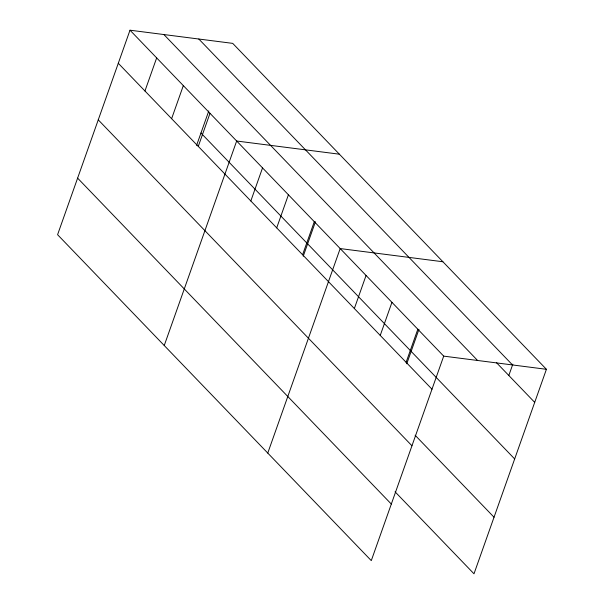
<?xml version="1.0" encoding="UTF-8"?>
<svg xmlns="http://www.w3.org/2000/svg" width="604" height="604" viewBox="0 0 604 604"><rect width="100%" height="100%" fill="white"/><g stroke="black" fill="none" stroke-linecap="round" stroke-linejoin="round"><path stroke-width="0.91" d="M130.003 30.2L57.584 234.699L371.286 560.625L443.706 356.126L130.003 30.2L232.714 43.375L546.416 369.301L473.997 573.8L395.061 491.792M144.952 90.978L156.662 57.901M171.619 118.686L183.329 85.609M196.587 145.383L208.795 110.925M198.278 146.387L209.996 113.31M164.243 345.511L236.662 141.019L339.373 154.194M250.826 200.981L262.536 167.904M276.707 227.867L288.418 194.798M302.589 254.76L314.299 221.683M303.246 256.202L315.454 221.736M267.768 453.068L340.18 248.569L442.891 261.751M354.352 308.538L366.062 275.462M380.233 335.424L391.943 302.347M406.107 362.317L417.825 329.24M406.771 363.751L418.972 329.293M508.825 375.492L512.826 364.174M443.706 356.126L546.416 369.301M198.814 39.026L512.524 364.959M496.526 362.717L534.706 402.377M163.895 34.549L477.598 360.475M200.966 133.023L514.668 458.949M118.286 63.277L431.988 389.202M415.099 435.22L494.034 517.228M98.256 119.841L411.958 445.775M77.614 178.127L391.316 504.053"/></g></svg>
